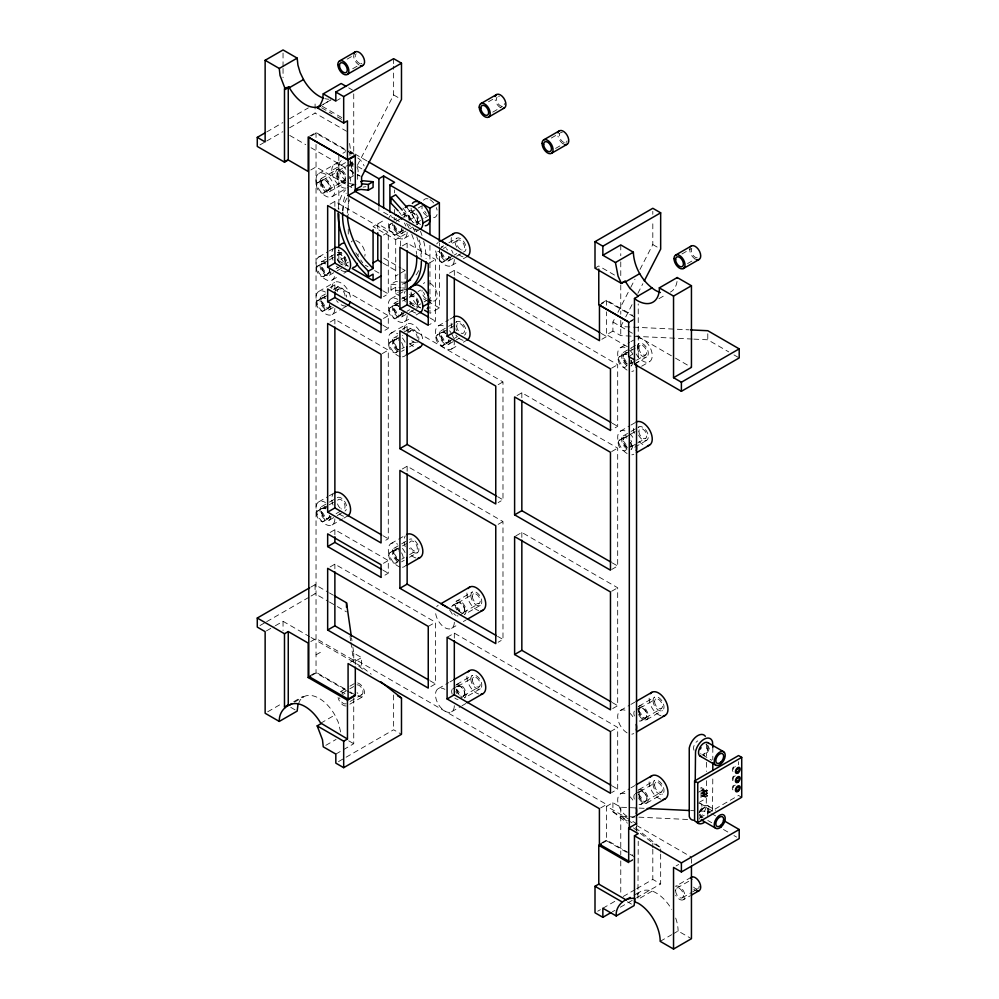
<?xml version="1.0" encoding="UTF-8"?>
<svg xmlns="http://www.w3.org/2000/svg" width="999" height="999" viewBox="0 0 999 999"><rect width="100%" height="100%" fill="white"/><g stroke="black" fill="none" stroke-linecap="round" stroke-linejoin="round"><path stroke-width="0.75" stroke-dasharray="5 3.75" d="M636.538 826.348L636.538 830.993L636.538 826.573M712.512 810.226L712.811 776.635M349.675 166.071L350.387 161.338M298.476 703.733L300.125 700.087L303.621 696.84A31.106 17.957 60 0 1 334.727 714.797L338.211 722.077L340.709 732.267M357.292 165.472L393.631 94.93L393.631 66.209M692.245 339.048L620.766 335.627L612.911 331.081L612.911 322.015L615.047 317.869M617.894 312.337L630.007 288.823M630.719 287.437L635.002 279.146M639.984 269.468L652.809 244.568L652.809 220.379M622.901 322.402L620.766 326.548L689.135 329.832M625.749 316.87L632.879 303.047M637.861 293.356L642.856 283.679M637.062 894.617C641.558 888.411 650.237 889.372 656.106 892.919A31.106 17.957 60 0 1 671.653 909.327M347.128 59.141L354.982 54.608M352.684 68.756L357.917 65.734M266.696 131.943L282.829 122.627M289.548 118.744L308.366 107.88M323.276 104.308L330.981 99.863L320.592 105.906M259.977 144.892L265.347 141.783M266.696 141.009L282.829 131.693M289.548 127.822L315.085 113.074L346.503 131.206M335.826 101.099L340.934 98.139M309.49 136.251L316.034 132.48L348.751 151.373M311.213 135.989L316.034 133.204L346.141 150.587M310.801 169.967L316.034 166.945L346.141 184.328M342.882 153.259L345.567 151.698M318.793 173.539L341.596 160.364M345.879 188.149A13.324 7.692 60 0 1 331.743 170.567L338.836 166.471M341.159 165.122L345.891 162.387M321.566 178.346L337.275 169.281M317.744 182.605L322.452 179.882M338.249 170.767L348.451 164.885M322.677 180.27L338.386 171.204M328.234 189.885L343.943 180.819M323.738 192.994L328.459 190.272M344.081 181.244A5.994 3.459 60 0 0 342.37 172.015A5.994 3.459 60 0 0 337.038 174.775A5.994 3.459 60 0 0 344.081 181.244L347.914 179.033M349.188 178.297L355.557 174.625M329.345 191.808L345.055 182.742M488.499 101.761L493.743 98.739M332.118 196.616L347.827 187.55M330.07 204.183L334.877 201.398L388.286 232.243L388.286 293.906L383.466 296.691M492.744 112.138L501.91 106.843M318.793 256.968L327.959 251.686M329.258 250.924L334.503 247.902M382.505 221.154L373.077 226.598L395.704 239.66L405.132 234.216M393.831 220.067L396.441 218.556M401.673 215.522L409.528 210.989M321.566 261.775L328.109 258.004M329.42 257.243L335.964 253.471M317.744 266.034L322.452 263.324M337.824 254.495L341.658 252.285M389.997 224.325L392.357 222.964M410.601 212.437L416.983 208.754M418.256 208.017L423.364 205.07M322.677 263.699L327.909 260.677M329.22 259.927L335.764 256.144M396.241 221.229L401.486 218.207M402.784 217.445L410.639 212.912M338.836 260.789L348.264 266.233A13.324 7.692 60 0 1 338.836 249.9L338.836 260.789L348.264 255.344M383.491 235.002L388.286 232.243M417.445 224.275A58.929 34.028 60 0 0 413.861 217.47L409.14 220.192L403.109 211.351M551.336 138.037L559.19 133.504M328.234 273.326L330.856 271.815A7.78 4.483 60 0 1 325.462 274.862A7.78 4.483 60 0 1 319.955 265.334A7.78 4.483 60 0 1 325.462 262.163M336.089 268.793L341.321 265.771M400.487 231.606L403.109 230.095M344.505 264.398L348.326 262.188M323.738 276.423L328.459 273.714M396.004 234.715L400.711 231.993M416.233 223.014L423.888 218.594M425.162 217.857L428.996 215.647M329.345 275.249L335.889 271.466M337.2 270.717L343.743 266.933M401.598 233.529L408.141 229.745M409.453 228.996L412.075 227.485M555.581 148.414L563.436 143.881M332.118 280.057L338.661 276.273M343.906 273.251L347.827 270.991M404.383 238.336L410.926 234.565M416.158 231.531L420.079 229.27M318.793 291.433L334.503 282.367M330.07 287.625L334.877 284.84L388.286 315.672L388.286 328.371L383.466 331.144M402.335 245.891L407.142 243.119L435.477 259.478L435.477 321.154L429.458 324.625M321.566 296.241L325.499 293.981M333.354 289.435L337.275 287.175M317.744 300.499L322.452 297.777M322.677 298.164L327.909 295.142M335.764 290.609L338.386 289.098M328.234 307.779L330.856 306.268M323.738 310.889L328.459 308.167M329.345 309.715L333.266 307.442M443.631 245.791L441.009 247.302A7.78 4.483 60 0 1 447.652 250.125M448.863 242.769L456.718 238.237M395.704 275.936L398.064 274.575M400.424 273.214L405.132 270.492L405.132 288.174L399.75 291.283M443.431 248.476L446.053 246.965M452.597 243.182L457.829 240.16M332.118 314.523L341.283 309.228M342.595 308.466L347.827 305.444M400.512 290.909L390.996 289.96L390.996 284.265L395.704 281.543L402.922 282.255A52.423 30.27 60 0 0 405.644 281.83M429.458 262.949L435.477 259.478M330.07 322.078L334.877 319.305L388.286 350.137L388.286 538.773L383.466 541.545M390.996 289.96L395.704 287.237L401.148 287.774M447.677 258.841L452.909 255.819M454.22 255.07L456.843 253.559M443.181 261.95L447.902 259.228M448.788 260.776L455.332 256.993M456.643 256.231L461.875 253.209M395.704 287.237L395.704 293.619L398.401 292.07M391.046 298.689L406.755 289.623M451.56 265.584L458.104 261.8M463.349 258.778L467.27 256.506M393.831 303.496L400.374 299.712M401.673 298.963L408.229 295.18M449.5 273.139L454.32 270.367L617.682 364.672L617.682 426.348L611.663 429.82M389.997 307.754L394.717 305.032M410.427 295.966L416.795 292.282M418.069 291.546L420.629 290.072M394.93 305.419L408.029 297.864M383.466 318.456L388.286 315.672M400.487 315.035L405.731 312.013M407.03 311.263L409.652 309.752M396.004 318.144L400.711 315.422M416.421 306.356L422.802 302.672M424.076 301.935L427.897 299.725M401.598 316.958L408.141 313.187M409.453 312.425L414.685 309.403M404.383 321.778L410.926 317.994M416.158 314.972L420.079 312.699M391.046 333.154L406.755 324.076M402.322 329.333L407.142 326.548L502.984 381.893L502.984 499.787L498.164 502.572M439.373 247.615L439.373 307.942L429.945 313.386L429.945 310.277M393.831 337.962L397.752 335.689M404.295 331.918L409.528 328.896M389.997 342.22L394.717 339.498M394.93 339.885L402.784 335.352M408.029 332.33L410.639 330.819M382.267 353.609L388.286 350.137M438.236 325.924L448.701 319.88M450.012 319.131L453.946 316.858M401.798 348.751L404.42 347.24M409.652 344.218L416.196 340.434M396.004 352.61L398.351 351.248M401.598 351.423L404.22 349.912M409.453 346.89L417.307 342.357M441.009 330.744L456.718 321.666M437.187 335.002L441.895 332.28M442.12 332.667L448.663 328.883M449.975 328.134L457.829 323.589M447.677 342.282L452.909 339.26M454.22 338.499L456.843 336.988M443.181 345.392L447.902 342.669M448.788 344.205L459.253 338.162M451.56 349.013L458.104 345.242M463.349 342.22L467.27 339.947M595.004 268.144L598.776 265.971L615.684 275.736M681.967 253.971L691.133 248.676M601.398 303.271L606.63 300.249L632.629 315.272M599.462 305.12L606.63 300.974L635.239 317.495M687.524 263.586L695.379 259.053M498.164 384.677L502.984 381.893M658.903 298.713L665.297 295.017M612.911 331.081L606.63 334.715L632.629 349.725M629.994 321.303L635.227 318.269M630.519 321.715L632.916 320.329M318.793 501.835L327.959 496.54M329.258 495.791L334.503 492.769M601.848 339.285L606.63 336.526L606.63 311.8M321.566 506.643L328.109 502.859M329.42 502.11L335.964 498.326M517.02 395.554L521.84 392.769L617.682 448.114L617.682 566.008L611.663 569.492M317.744 510.901L322.452 508.179M322.677 508.566L327.909 505.544M329.22 504.795L335.764 501.011M402.322 468.993L407.142 466.221L502.984 521.553L502.984 639.447L498.164 642.232M620.441 347.689L629.607 342.407M630.918 341.646L633.541 340.135M328.234 518.181L330.856 516.67M336.089 513.648L341.321 510.626M323.738 521.291L328.459 518.568M329.345 520.104L335.889 516.333M337.2 515.571L343.743 511.8M623.226 352.497L629.77 348.726M631.081 347.964L638.935 343.431M619.405 356.768L624.113 354.046M624.338 354.433L629.57 351.398M630.881 350.649L636.113 347.627M637.424 346.865L640.047 345.354M332.118 524.925L342.595 518.868M343.906 518.119L347.827 515.846M629.994 355.756L632.604 354.245M611.663 368.156L617.682 364.672M330.07 532.479L334.877 529.707L388.286 560.539L388.286 573.226L381.056 577.41M631.193 363.286L635.127 361.026M636.438 360.264L645.591 354.982M646.703 356.905L630.993 365.971A7.78 4.483 60 0 0 632.417 360.664M634.465 364.21L638.236 362.025L638.236 303.933M641.633 366.246L649.487 361.713M330.07 566.945L334.877 564.16L435.477 622.24L435.477 683.915L428.246 688.086M311.051 586.987L315.085 584.665L328.184 592.22M391.046 543.556L406.755 534.477M259.977 625.549L265.347 622.452M266.696 621.665L309.715 596.84M311.051 596.053L315.085 593.731L328.184 601.286M393.831 548.364L400.374 544.58M401.673 543.831L408.229 540.047M389.997 552.622L394.717 549.9M394.93 550.287L408.029 542.732M266.421 630.893L274.088 626.473M275.374 625.724L283.042 621.303L309.715 636.7M383.466 563.311L388.286 560.539M620.441 431.131L629.607 425.836M630.918 425.087L636.151 422.065M401.798 559.153L404.42 557.642M409.652 554.607L416.196 550.836M396.004 563.011L398.351 561.65M401.598 561.825L404.22 560.314M409.453 557.292L417.307 552.759A7.78 4.483 60 0 0 417.307 543.781A7.78 4.483 60 0 0 409.528 539.298M623.226 435.939L629.77 432.155M631.081 431.406L638.935 426.873M619.405 440.197L624.113 437.475M624.338 437.862L629.57 434.84M630.881 434.078L637.424 430.307M611.663 451.585L617.682 448.114M631.193 446.728L636.438 443.706M637.737 442.944L645.591 438.411M498.164 524.338L502.984 521.553M646.703 440.334L630.993 449.4A7.78 4.483 60 0 0 630.993 440.422M310.801 641.558L316.034 638.536L355.307 661.201L361.588 657.579L361.588 666.645L371.253 674.25M515.809 535.914L521.84 532.442L617.682 587.774L617.682 705.669L610.464 709.839M316.034 654.857L322.315 651.223M310.015 675.749L316.034 672.265L348.751 691.158M312.1 675.262L316.034 672.989L346.141 690.371M350.487 662.175L355.307 659.39L606.63 804.495L606.63 840.771L635.239 857.279M456.718 609.977A7.78 4.483 60 0 1 456.718 600.998L472.44 591.932M267.695 711.788L281.768 703.658M452.897 605.257L457.604 602.534M457.829 602.921L473.538 593.856M293.718 701.698L302.709 696.503L303.509 696.952M294.505 702.147L303.621 696.84M428.246 626.41L435.477 622.24M463.386 612.537L479.095 603.471M460.077 614.959L463.611 612.924M480.207 605.394L464.498 614.46A7.78 4.483 60 0 0 464.498 605.481A7.78 4.483 60 0 0 456.718 600.998M340.784 691.445L348.639 686.9M349.95 686.151L355.182 683.129M451.56 628.346L458.104 624.562M463.349 621.54L465.959 620.029M341.895 693.368L348.439 689.585M349.75 688.835L353.671 686.563M447.102 637.3L454.32 633.129L617.682 727.434L617.682 789.11L611.663 792.582M350.062 701.473L361.85 694.667M349.875 704.158L362.962 696.59M320.704 723.214L334.84 715.047M325.811 745.341L336.051 739.435M438.236 688.686L448.701 682.642M450.012 681.892L452.634 680.381M611.663 591.258L617.682 587.774M335.826 754.07L342.22 750.374M343.494 749.637L353.733 743.731L353.733 697.527M456.718 684.427L472.427 675.361M452.897 688.686L457.604 685.976M457.829 686.35L473.538 677.285M338.511 761.588L393.631 729.769L401.486 734.302M463.386 695.978L479.095 686.9M460.077 698.401L463.611 696.353M480.207 688.835L464.498 697.901A7.78 4.483 60 0 0 463.948 688.061A7.78 4.483 60 0 0 455.844 685.239M451.56 711.775L460.726 706.493M462.038 705.731L465.959 703.471M620.441 710.451L629.607 705.169M630.918 704.407L634.852 702.147M638.935 706.193L654.645 697.127M636.288 709.777L639.822 707.729M640.047 708.116L655.756 699.05M610.464 731.605L617.682 727.434M645.591 717.744L661.301 708.666M641.108 720.841L645.816 718.119M646.703 719.667L662.424 710.589M620.441 793.893L629.607 788.598M630.918 787.849L634.852 785.576M600.611 807.966L606.63 804.495M644.08 808.328L620.766 807.217L612.911 802.672L606.63 806.305L636.538 823.576M638.935 789.635L654.645 780.556M635.289 793.793L639.997 791.071M640.047 791.558L655.756 782.479M645.591 801.173L661.301 792.107M640.921 804.37L645.641 801.648A5.994 3.459 60 0 0 644.155 792.494A5.994 3.459 60 0 0 638.661 794.954A5.994 3.459 60 0 0 645.641 801.648M646.703 803.096L662.424 794.03M601.81 842.819L606.63 840.047L632.629 855.057M602.697 843.031L606.63 840.771M701.872 790.009L702.359 789.759A1.286 0.737 0 0 1 703.646 789.759L705.069 790.496A1.598 0.924 0 0 0 706.668 790.496L707.454 790.346L707.23 791.533A1.923 1.111 0 0 1 704.507 791.533C702.734 791.333 701.098 789.61 702.097 791.183M698.651 792.17L703.983 789.085L703.983 799.612L698.651 802.697M701.872 791.058L702.359 790.808A1.286 0.737 0 0 1 703.646 790.808L705.069 791.545A1.598 0.924 0 0 0 706.668 791.545L707.454 791.395M701.872 792.644L702.359 792.394A1.286 0.737 0 0 1 703.646 792.394L705.069 793.131A1.598 0.924 0 0 0 706.668 793.131L707.454 792.981L707.23 794.155A1.923 1.111 0 0 1 704.507 794.155C701.448 794.03 701.448 791.52 704.507 793.106A1.923 1.111 0 0 0 707.23 793.106L707.454 792.981M701.872 793.693L702.359 793.443A1.286 0.737 0 0 1 703.646 793.443L705.069 794.18A1.598 0.924 0 0 0 706.668 794.18L707.454 794.03M707.454 790.346L707.23 790.484A1.923 1.111 0 0 1 704.507 790.484L702.322 790.009M701.872 795.266L702.359 795.017A1.286 0.737 0 0 1 703.646 795.017L705.069 795.753A1.598 0.924 0 0 0 706.668 795.753L707.454 795.616L707.23 796.79A1.923 1.111 0 0 1 704.507 796.79C701.448 796.665 701.448 794.155 704.507 795.741A1.923 1.111 0 0 0 707.23 795.741L707.454 795.616M701.872 796.315L702.359 796.066A1.286 0.737 0 0 1 703.646 796.066L705.069 796.802A1.598 0.924 0 0 0 706.668 796.802L707.454 796.665M699.924 817.769L738.573 795.454L741.72 797.277M630.519 860.788L632.916 859.39M629.994 861.812L632.604 860.301M597.689 911.225L600.387 909.664M602.859 908.241L615.646 900.861M623.239 896.478L635.339 889.485M636.675 888.71L652.809 879.407L660.664 883.94L660.664 853.708M676.098 865.946L678.658 864.472M634.015 895.191L640.559 891.37M612.275 911.875L614.959 910.326M620.329 907.217L635.127 898.688M636.463 897.901L660.664 883.94M652.06 891.195L637.924 899.35L638.236 841.283M691.333 877.197L675.624 886.275A7.78 4.483 60 0 1 683.403 890.758A7.78 4.483 60 0 1 683.403 899.737L689.947 895.953M676.735 888.198L692.444 879.12M682.292 897.814L691.458 892.519M692.757 891.77L696.69 889.497M660.189 941.345L671.703 934.689M672.989 933.953L678.096 931.006L691.445 938.71M355.969 184.403L350.212 186.176L353.746 184.128A58.929 34.028 60 0 0 348.301 189.598M401.948 290.459L406.268 289.123M693.806 339.123L707.791 339.797L728.733 351.885M690.696 810.564L693.806 810.713M700.012 811.013L707.791 811.388L710.401 812.899M687.587 819.48L620.766 816.283L626.81 821.041M390.996 284.265L398.214 284.977M402.51 287.912L405.232 288.187M357.255 174.887L359.603 175.812A10.44 6.031 60 0 1 357.692 175M429.57 300.062L431.855 300.961M393.631 94.93L400.174 98.714M652.809 244.568L660.664 249.101M348.701 87.862L352.472 90.035M322.277 106.331L342.145 117.807M321.628 107.78L332.105 113.824M337.337 116.846L345.192 121.379M733.965 354.907L739.198 357.929M349.6 150.924L353.621 153.234M354.957 154.008L367.02 160.976M350.062 152.123L353.996 154.395M347.452 151.336L353.996 155.12M349.6 161.801L356.256 165.647M357.592 166.408L362.912 169.48M289.71 135.427L305.719 144.655M311.051 147.74L348.401 169.306M349.725 170.067L353.733 172.377M357.654 174.65L360.277 176.161M612.911 322.015L635.439 335.027M636.775 335.789L674.113 357.355M675.449 358.117L691.445 367.357M347.452 185.077L353.996 188.861M601.236 333.416L606.63 336.526M383.604 212.263L394.605 218.619L394.605 215.597M383.828 258.192L401.136 268.194M402.472 268.956L405.132 270.492M383.117 263.224L397.764 271.678M365.384 265.235L368.019 266.745M374.6 270.554L379.87 273.589M423.564 298.826L426.198 300.337M427.522 301.099L439.373 307.942M395.704 293.619L400.936 296.641M402.235 297.39L408.766 301.161M410.077 301.91L420.517 307.942A13.324 7.692 60 0 1 411.101 291.621M382.942 290.821L388.286 293.906M430.082 318.032L435.477 321.154M612.287 423.226L617.682 426.348M382.942 325.287L388.286 328.371M497.589 496.678L502.984 499.787M612.287 562.899L617.682 566.008M382.942 535.689L388.286 538.773M382.942 570.154L388.286 573.226M497.577 636.338L502.984 639.447M612.287 702.559L617.682 705.669M702.547 754.957L711.713 760.239M703.983 789.085L700.998 787.362L700.998 797.889L703.983 799.612M707.904 805.768L715.759 810.314M700.736 803.683L707.017 807.317M702.996 817.469A5.557 3.209 -60 0 1 700.611 812.199A5.557 3.209 -60 0 1 706.793 807.691L713.336 811.475M329.483 592.969L333.416 595.242M711.713 813.648L715.646 815.921M329.483 602.047L336.039 605.819M337.337 606.58L346.503 611.863M707.791 820.454L711.713 822.714M723.501 829.52L728.733 832.542M733.965 835.564L736.588 837.075M430.107 680.806L435.477 683.915M612.287 785.988L617.682 789.11M352.859 646.952L353.733 653.034L361.588 657.579M311.051 637.474L361.588 666.645M612.911 802.672L612.911 811.75L635.439 824.749M636.775 825.524L691.445 857.092M633.466 827.909L652.809 843.131L660.664 847.664L660.664 852.197M350.062 691.92L355.307 694.942M347.452 691.133L352.684 694.155M290.759 707.367L297.178 711.088M348.701 740.833L353.733 743.731M627.447 901.76L631.443 904.07M635.277 827.696L660.664 847.664M612.911 811.75L627.422 823.151M350.886 642.32L353.733 662.112L363.399 669.717M406.955 207.367L413.861 217.47M355.794 252.759L362.699 262.862M349.575 143.456L351.099 154.108M352.197 161.726L353.296 169.331M349.575 152.522L350.012 155.569M350.886 161.663L353.296 178.409M351.536 637.812L351.973 640.859M350.012 636.226L350.661 640.796M738.573 761.688L738.573 764.759M712.811 747.427L712.811 759.727M707.791 333.753L707.791 339.797M707.791 811.388L707.791 817.432M707.23 790.221L707.23 791.27M707.23 792.844L707.23 793.893M707.23 795.479L707.23 796.528M706.53 743.805L706.53 756.106M706.53 762.249L706.53 771.478M706.53 780.694L706.231 806.605A12.438 7.18 -60 0 1 700.012 817.369M702.097 792.769L702.097 793.818M702.097 795.404L702.097 796.453M691.445 858.628L691.445 863.248M652.809 211.313L652.809 214.335M652.809 843.131L652.809 847.664M652.809 849.175L652.809 879.407M620.766 244.93L620.766 255.707M620.766 261.875L620.766 277.272M620.766 284.977L620.766 314.235M620.766 320.392L620.766 335.627M620.766 807.217L620.766 854.782M620.766 860.938L620.766 894.817M606.63 300.249L606.63 306.243M521.84 392.769L521.84 398.976M521.84 532.442L521.84 538.648M454.32 270.367L454.32 276.523M454.32 633.129L454.32 639.285M439.373 242.969L439.373 246.066M429.945 245.329L429.945 296.328M429.945 297.864L429.945 308.716M407.142 243.119L407.142 247.74M407.142 326.548L407.142 332.455M407.142 466.221L407.142 472.402M400.424 246.004L400.424 236.938L377.784 223.876L377.784 232.942M395.704 239.66L395.704 281.543M394.605 189.897L394.605 192.919M394.605 209.54L394.605 214.086M393.631 58.654L393.631 64.698M393.631 695.004L393.631 729.769M378.896 207.43L378.896 210.452M355.307 659.39L355.307 665.696M353.733 93.844L353.733 153.896M353.733 653.034L353.733 662.112M348.264 196.553L348.264 215.122M348.264 229.046L348.264 235.24M338.836 155.582L338.836 209.728M334.877 201.398L334.877 207.567M334.877 284.84L334.877 290.484M334.877 319.305L334.877 323.976M334.877 529.707L334.877 535.339M334.877 564.16L334.877 568.793M316.034 132.48L316.034 138.474M316.034 144.468L316.034 672.989M315.085 103.996L315.085 113.074M315.085 584.665L315.085 593.731M283.042 53.034L283.042 66.896M283.042 68.431L283.042 77.672M283.042 621.303L283.042 630.544M429.62 299.5A13.324 7.692 60 0 1 429.62 305.132M352.972 184.053A13.324 7.692 60 0 1 348.264 182.792M345.829 181.019A13.324 7.692 60 0 1 338.923 167.932A13.324 7.692 60 0 1 343.556 159.765M350.699 162.812A13.324 7.692 60 0 1 352.972 165.21M357.367 174.35A13.324 7.692 60 0 1 357.367 179.982M420.517 224.513A13.324 7.692 60 0 1 411.101 208.192M342.719 210.427A58.929 34.028 60 0 1 346.203 193.194M420.479 231.268A58.929 34.028 60 0 1 422.003 235.477M423.676 241.121A58.929 34.028 60 0 1 426.061 258.541M415.859 313.087A13.324 7.692 60 0 1 410.976 310.264M405.257 301.885A13.324 7.692 60 0 1 405.257 291.009M345.879 271.591A13.324 7.692 60 0 1 336.451 266.146M333.004 260.177A13.324 7.692 60 0 1 333.004 249.288M331.743 170.567A13.324 7.692 60 0 1 345.879 169.306M349.7 176.336A13.324 7.692 60 0 1 350.262 184.078M338.211 208.554A58.929 34.028 60 0 1 345.542 189.91M412.737 226.998A58.929 34.028 60 0 1 415.771 233.978M416.795 236.788A58.929 34.028 60 0 1 421.191 256.993M418.131 229.87A13.324 7.692 60 0 1 408.703 224.425M404.882 217.395A13.324 7.692 60 0 1 404.32 209.653M337.262 255.269A5.994 3.459 60 0 1 342.482 255.557A5.994 3.459 60 0 1 345.292 262.937A5.994 3.459 60 0 1 340.559 263.948M339.498 262.987A5.994 3.459 60 0 1 337.225 258.991M409.752 296.591A5.994 3.459 60 0 1 416.783 300.125A5.994 3.459 60 0 1 414.523 306.531M413.424 306.056A5.994 3.459 60 0 1 412.325 305.257M411.301 304.183A5.994 3.459 60 0 1 409.752 301.486M411.089 220.467A5.994 3.459 60 0 1 411.201 212.275A5.994 3.459 60 0 1 417.632 219.593A5.994 3.459 60 0 1 412.075 221.603M353.808 173.476A5.994 3.459 60 0 1 349.7 166.721A5.994 3.459 60 0 1 352.934 163.312M356.993 167.058A5.994 3.459 60 0 1 356.843 173.888M358.129 253.921A5.994 3.459 60 0 1 358.117 255.195M427.023 215.647A5.994 3.459 60 0 1 422.152 206.493M426.173 298.689A5.994 3.459 60 0 1 422.077 290.16M430.269 297.427A5.994 3.459 60 0 1 429.845 298.364M429.945 283.092A10.44 6.031 60 0 1 437.325 295.879A10.44 6.031 60 0 1 429.945 300.15M424.725 294.63A10.44 6.031 60 0 1 423.551 292.195M423.551 283.666A10.44 6.031 60 0 1 424.725 282.58M351.298 241.945A10.44 6.031 60 0 1 352.472 240.859M355.781 240.572A10.44 6.031 60 0 1 364.822 256.231M352.472 169.48A10.44 6.031 60 0 1 350.562 160.14M357.692 157.942A10.44 6.031 60 0 1 364.086 165.896M437.075 214.51A10.44 6.031 60 0 1 431.855 217.52M426.248 213.436A10.44 6.031 60 0 1 424.725 211.201M423.551 200.237A10.44 6.031 60 0 1 428.034 198.851M429.945 199.663A10.44 6.031 60 0 1 433.641 202.934M436.338 207.617A10.44 6.031 60 0 1 437.075 210.102M347.327 213.087A52.423 30.27 60 0 1 349.55 199.738M363.137 187.15A52.423 30.27 60 0 1 365.859 186.713M402.922 208.117A52.423 30.27 60 0 1 410.601 219.355M415.372 228.858A52.423 30.27 60 0 1 416.496 231.618M419.23 239.972A52.423 30.27 60 0 1 421.466 255.894M418.643 270.642A52.423 30.27 60 0 1 414.76 276.561M342.844 211.151A52.423 30.27 60 0 1 347.577 197.265M399.138 212A52.423 30.27 60 0 1 400.936 214.41M406.643 223.389A52.423 30.27 60 0 1 411.238 232.967M411.788 234.34A52.423 30.27 60 0 1 416.571 254.32M405.894 282.605A52.423 30.27 60 0 1 402.247 284.191M675.699 918.081A31.106 17.957 60 0 1 678.096 931.006M328.908 99.201A31.106 17.957 60 0 1 324.862 98.626M677.035 281.468A31.106 17.957 60 0 1 670.416 292.07M458.491 694.18A5.994 3.459 60 0 1 457.879 685.838A5.994 3.459 60 0 1 464.597 691.795A5.994 3.459 60 0 1 460.601 696.066M458.017 615.921A5.994 3.459 60 0 1 456.993 615.809M455.894 615.347A5.994 3.459 60 0 1 453.771 613.473M451.798 606.818A5.994 3.459 60 0 1 455.894 605.556A5.994 3.459 60 0 1 459.99 611.55M329.558 269.605A5.994 3.459 60 0 1 326.198 273.763A5.994 3.459 60 0 1 321.228 266.496A5.994 3.459 60 0 1 325.462 263.611M627.11 370.117A13.324 7.692 60 0 1 617.682 353.796A13.324 7.692 60 0 1 627.11 348.351M629.545 350.137A13.324 7.692 60 0 1 633.166 354.395M633.778 370.779A13.324 7.692 60 0 1 631.818 371.378M627.11 453.558A13.324 7.692 60 0 1 617.682 437.225A13.324 7.692 60 0 1 627.11 431.793M629.545 433.566A13.324 7.692 60 0 1 633.778 438.823M633.778 454.22A13.324 7.692 60 0 1 631.818 454.82M454.32 705.681A13.324 7.692 60 0 1 444.892 711.113A13.324 7.692 60 0 1 435.477 694.792A13.324 7.692 60 0 1 444.905 689.347M334.877 518.818A13.324 7.692 60 0 1 325.462 524.263A13.324 7.692 60 0 1 316.034 507.942A13.324 7.692 60 0 1 325.462 502.497M334.877 308.416A13.324 7.692 60 0 1 325.462 313.861A13.324 7.692 60 0 1 316.034 297.54A13.324 7.692 60 0 1 325.462 292.095M334.565 276.586A13.324 7.692 60 0 1 323.813 278.284A13.324 7.692 60 0 1 316.071 262.15A13.324 7.692 60 0 1 325.462 257.63M453.996 339.91A13.324 7.692 60 0 1 446.541 349.138A13.324 7.692 60 0 1 435.514 333.004A13.324 7.692 60 0 1 444.892 326.586M449.612 330.769A13.324 7.692 60 0 1 450.961 332.642M451.56 333.629A13.324 7.692 60 0 1 453.758 338.861M454.32 259.478A13.324 7.692 60 0 1 444.892 264.922A13.324 7.692 60 0 1 435.477 248.601M436.738 243.881A13.324 7.692 60 0 1 438.236 242.495M451.56 250.187A13.324 7.692 60 0 1 453.059 253.309M407.142 232.243A13.324 7.692 60 0 1 397.714 237.675A13.324 7.692 60 0 1 388.286 221.353M388.611 218.719A13.324 7.692 60 0 1 391.046 215.247M404.383 222.952A13.324 7.692 60 0 1 405.869 226.061M407.142 315.672A13.324 7.692 60 0 1 397.714 321.116A13.324 7.692 60 0 1 388.286 304.795A13.324 7.692 60 0 1 397.714 299.35M400.149 356.618A13.324 7.692 60 0 1 388.374 340.721A13.324 7.692 60 0 1 397.714 333.803M402.422 337.987A13.324 7.692 60 0 1 405.869 343.968M405.869 354.845A13.324 7.692 60 0 1 402.422 356.843M400.149 567.02A13.324 7.692 60 0 1 388.374 551.123A13.324 7.692 60 0 1 397.714 544.205M402.422 548.389A13.324 7.692 60 0 1 405.869 554.37M405.869 565.247A13.324 7.692 60 0 1 402.422 567.245M454.32 622.24A13.324 7.692 60 0 1 444.892 627.684A13.324 7.692 60 0 1 435.477 611.363M436.738 606.643A13.324 7.692 60 0 1 438.236 605.257M449.612 610.089A13.324 7.692 60 0 1 453.059 616.071M627.11 732.879A13.324 7.692 60 0 1 617.682 716.558A13.324 7.692 60 0 1 627.11 711.113M629.545 712.899A13.324 7.692 60 0 1 633.778 718.144M633.778 733.541A13.324 7.692 60 0 1 631.818 734.14M627.11 816.32A13.324 7.692 60 0 1 617.682 799.987A13.324 7.692 60 0 1 627.11 794.555M629.545 796.328A13.324 7.692 60 0 1 633.778 801.585M635.277 815.584A13.324 7.692 60 0 1 631.818 817.582M329.695 515.821A5.994 3.459 60 0 1 325.462 518.269A5.994 3.459 60 0 1 321.216 510.926A5.994 3.459 60 0 1 325.462 508.479M398.813 560.464A5.994 3.459 60 0 1 393.469 552.647A5.994 3.459 60 0 1 398.813 550.998M398.813 350.062A5.994 3.459 60 0 1 393.469 342.245A5.994 3.459 60 0 1 398.813 340.597M329.558 304.071A5.994 3.459 60 0 1 326.198 308.229A5.994 3.459 60 0 1 321.228 300.961A5.994 3.459 60 0 1 325.462 298.077M456.718 693.406A7.78 4.483 60 0 1 455.844 691.595M638.061 790.446A7.78 4.483 60 0 1 646.353 793.543A7.78 4.483 60 0 1 646.353 803.271A7.78 4.483 60 0 1 638.061 796.79M638.061 707.005A7.78 4.483 60 0 1 646.353 710.102A7.78 4.483 60 0 1 646.353 719.829A7.78 4.483 60 0 1 638.061 713.348M401.948 312.675A5.994 3.459 60 0 1 397.34 314.897A5.994 3.459 60 0 1 393.531 306.968A5.994 3.459 60 0 1 398.813 306.131M401.81 227.897A5.994 3.459 60 0 1 398.264 231.968A5.994 3.459 60 0 1 393.469 224.35M449.138 339.922A5.994 3.459 60 0 1 444.53 342.133A5.994 3.459 60 0 1 440.721 334.215A5.994 3.459 60 0 1 445.991 333.379M627.11 447.564A5.994 3.459 60 0 1 622.864 440.222A5.994 3.459 60 0 1 627.11 437.774M630.781 442.345A5.994 3.459 60 0 1 630.781 447.24M627.11 364.136A5.994 3.459 60 0 1 622.864 356.793A5.994 3.459 60 0 1 627.11 354.345M631.206 360.339A5.994 3.459 60 0 1 630.781 363.811M459.515 611.825A5.994 3.459 60 0 1 457.355 602.709A5.994 3.459 60 0 1 464.448 607.879A5.994 3.459 60 0 1 460.601 612.624M441.283 252.66A5.994 3.459 60 0 1 443.656 261.576A5.994 3.459 60 0 1 436.713 257.567A5.994 3.459 60 0 1 439.085 251.398M449.138 256.481A5.994 3.459 60 0 1 444.892 258.941A5.994 3.459 60 0 1 440.659 251.586M458.017 699.35A5.994 3.459 60 0 1 454.795 697.976M452.222 694.218A5.994 3.459 60 0 1 452.222 689.31M455.894 688.985A5.994 3.459 60 0 1 459.99 694.979M638.111 710.751A5.994 3.459 60 0 1 642.345 718.094A5.994 3.459 60 0 1 638.111 720.541M634.427 715.983A5.994 3.459 60 0 1 634.427 711.076M638.361 794.342A5.994 3.459 60 0 1 642.345 801.822A5.994 3.459 60 0 1 637.849 803.833M634.315 799.088A5.994 3.459 60 0 1 634.565 794.342M627.11 449.026A7.78 4.483 60 0 1 621.615 439.498A7.78 4.483 60 0 1 627.11 436.326M403.022 311.651A7.78 4.483 60 0 1 398.663 317.033A7.78 4.483 60 0 1 392.232 307.617A7.78 4.483 60 0 1 397.714 303.883M397.714 351.036A7.78 4.483 60 0 1 392.257 340.721A7.78 4.483 60 0 1 399.138 339.385M401.598 342.445A7.78 4.483 60 0 1 402.472 350.612M403.209 229.97A7.78 4.483 60 0 1 397.714 233.142A7.78 4.483 60 0 1 392.22 223.626M394.967 219.705A7.78 4.483 60 0 1 401.598 224.55M450.399 257.218A7.78 4.483 60 0 1 444.892 260.389A7.78 4.483 60 0 1 439.398 250.861M627.11 365.584A7.78 4.483 60 0 1 621.615 356.069A7.78 4.483 60 0 1 627.11 352.884M330.956 306.144A7.78 4.483 60 0 1 325.462 309.328A7.78 4.483 60 0 1 319.955 299.8A7.78 4.483 60 0 1 325.462 296.628M330.956 516.545A7.78 4.483 60 0 1 324.975 519.43A7.78 4.483 60 0 1 320.042 509.153A7.78 4.483 60 0 1 326.873 508.066M397.714 561.438A7.78 4.483 60 0 1 392.257 551.123A7.78 4.483 60 0 1 399.138 549.787M401.598 552.847A7.78 4.483 60 0 1 402.472 561.013M638.111 338.024A13.324 7.692 60 0 1 650.536 348.389A13.324 7.692 60 0 1 648.875 362A13.324 7.692 60 0 1 636.151 354.021M642.819 444.48A13.324 7.692 60 0 1 638.111 440.309M634.278 433.279A13.324 7.692 60 0 1 633.716 425.524M638.061 427.684A7.78 4.483 60 0 1 646.353 430.781A7.78 4.483 60 0 1 646.353 440.509A7.78 4.483 60 0 1 638.061 434.028M463.049 256.893A13.324 7.692 60 0 1 456.618 252.535M451.498 242.532A13.324 7.692 60 0 1 451.498 236.9M456.718 247.215A7.78 4.483 60 0 1 457.067 238.062A7.78 4.483 60 0 1 465.109 243.931A7.78 4.483 60 0 1 463.361 252.048M409.528 219.967A7.78 4.483 60 0 1 409.89 210.826A7.78 4.483 60 0 1 417.919 216.683A7.78 4.483 60 0 1 416.171 224.812M345.929 181.93A7.78 4.483 60 0 1 337.625 178.833A7.78 4.483 60 0 1 337.625 169.106A7.78 4.483 60 0 1 345.929 175.587M410.676 305.07A7.78 4.483 60 0 1 409.528 303.409M409.528 294.43A7.78 4.483 60 0 1 417.782 299.812A7.78 4.483 60 0 1 416.171 308.241M463.049 340.322A13.324 7.692 60 0 1 458.166 337.512M457.38 336.775A13.324 7.692 60 0 1 455.894 335.102M452.06 328.072A13.324 7.692 60 0 1 451.498 320.329M456.718 330.644A7.78 4.483 60 0 1 455.844 328.833M455.844 322.477A7.78 4.483 60 0 1 463.948 325.299A7.78 4.483 60 0 1 464.498 335.14M337.275 252.71A7.78 4.483 60 0 1 345.055 257.205A7.78 4.483 60 0 1 345.055 266.184M345.879 306.056A13.324 7.692 60 0 1 336.451 300.612M331.743 288.461A13.324 7.692 60 0 1 341.159 283.029A13.324 7.692 60 0 1 350.587 299.35M335.664 290.734A7.78 4.483 60 0 1 341.159 287.562A7.78 4.483 60 0 1 346.665 297.078M413.424 346.503A13.324 7.692 60 0 1 409.44 343.181M403.996 330.182A13.324 7.692 60 0 1 413.424 324.737A13.324 7.692 60 0 1 422.839 341.059M416.171 342.707A7.78 4.483 60 0 1 410.676 339.535M407.917 332.455A7.78 4.483 60 0 1 414.135 329.745A7.78 4.483 60 0 1 418.731 340.334M415.859 557.942A13.324 7.692 60 0 1 409.44 553.583M405.257 546.753A13.324 7.692 60 0 1 405.257 535.876M417.307 552.759A7.78 4.483 60 0 1 409.528 548.264M343.606 516.233A13.324 7.692 60 0 1 337.175 511.875M333.004 505.032A13.324 7.692 60 0 1 333.004 494.155M337.275 497.577A7.78 4.483 60 0 1 345.055 502.06A7.78 4.483 60 0 1 345.055 511.038M478.758 694.018A13.324 7.692 60 0 1 467.207 674.025M478.758 610.576A13.324 7.692 60 0 1 467.22 590.584M660.976 715.784A13.324 7.692 60 0 1 649.425 695.791M660.976 799.212A13.324 7.692 60 0 1 649.113 781.855M450.399 340.647A7.78 4.483 60 0 1 444.892 343.818A7.78 4.483 60 0 1 439.398 334.303A7.78 4.483 60 0 1 444.892 331.119M401.635 312.5A5.557 3.209 60 0 1 397.365 314.548A5.557 3.209 60 0 1 393.843 307.205A5.557 3.209 60 0 1 398.726 306.431M409.627 297.802A5.557 3.209 60 0 1 416.196 299.563A5.557 3.209 60 0 1 414.435 306.131M413.424 305.694A5.557 3.209 60 0 1 409.627 300.15M401.635 229.058A5.557 3.209 60 0 1 397.714 231.331A5.557 3.209 60 0 1 393.781 224.525M411.463 220.517A5.557 3.209 60 0 1 411.163 212.712A5.557 3.209 60 0 1 417.282 219.168A5.557 3.209 60 0 1 412.4 221.516M329.245 269.53A5.557 3.209 60 0 1 326.136 273.376A5.557 3.209 60 0 1 321.541 266.646A5.557 3.209 60 0 1 325.462 263.973M340.147 263.237A5.557 3.209 60 0 1 338.162 254.795A5.557 3.209 60 0 1 344.717 259.578A5.557 3.209 60 0 1 341.159 263.973M398.726 560.064A5.557 3.209 60 0 1 393.781 552.822A5.557 3.209 60 0 1 398.726 551.298M409.627 542.657A5.557 3.209 60 0 1 415.671 543.606A5.557 3.209 60 0 1 415.671 551.036A5.557 3.209 60 0 1 409.627 545.004M398.726 349.662A5.557 3.209 60 0 1 393.781 342.42A5.557 3.209 60 0 1 398.726 340.896M409.627 332.255A5.557 3.209 60 0 1 413.936 331.418A5.557 3.209 60 0 1 417.345 337.887M329.383 515.646A5.557 3.209 60 0 1 325.462 517.907A5.557 3.209 60 0 1 321.528 511.113A5.557 3.209 60 0 1 325.462 508.841M340.147 508.104A5.557 3.209 60 0 1 338.162 499.662A5.557 3.209 60 0 1 344.717 504.445A5.557 3.209 60 0 1 341.159 508.841M448.826 339.735A5.557 3.209 60 0 1 444.555 341.795A5.557 3.209 60 0 1 441.034 334.453A5.557 3.209 60 0 1 445.916 333.678M458.641 693.955A5.557 3.209 60 0 1 458.354 686.151A5.557 3.209 60 0 1 464.473 692.607A5.557 3.209 60 0 1 459.59 694.954M459.59 611.525A5.557 3.209 60 0 1 457.604 603.084A5.557 3.209 60 0 1 464.16 607.867A5.557 3.209 60 0 1 460.601 612.262M627.11 447.202A5.557 3.209 60 0 1 623.189 440.409A5.557 3.209 60 0 1 627.11 438.136M630.506 442.37A5.557 3.209 60 0 1 630.506 446.903M329.383 305.244A5.557 3.209 60 0 1 325.462 307.505A5.557 3.209 60 0 1 321.528 300.711A5.557 3.209 60 0 1 325.462 298.439M337.237 291.646A5.557 3.209 60 0 1 341.67 289.71A5.557 3.209 60 0 1 344.955 297.265M627.11 363.773A5.557 3.209 60 0 1 623.189 356.968A5.557 3.209 60 0 1 627.11 354.707M630.906 360.252A5.557 3.209 60 0 1 630.506 363.461M448.826 256.306A5.557 3.209 60 0 1 444.892 258.566A5.557 3.209 60 0 1 440.971 251.773M460.601 249.5A5.557 3.209 60 0 1 457.043 240.996A5.557 3.209 60 0 1 463.611 243.793A5.557 3.209 60 0 1 461.625 249.937M707.417 745.154A5.557 3.209 -60 0 1 707.13 750.349A5.557 3.209 -60 0 1 702.996 754.357M701.236 754.195A5.557 3.209 -60 0 1 700.611 753.621M705.981 744.33A5.557 3.209 -60 0 1 706.793 744.58M709.327 747.964A7.78 4.483 -60 0 1 704.02 755.731M706.793 807.691A5.557 3.209 -60 0 1 705.981 815.296M699.25 812.087A7.78 4.483 -60 0 1 706.768 805.419A7.78 4.483 -60 0 1 708.778 812.936M700.124 819.242A7.78 4.483 -60 0 1 699.25 818.431M732.979 771.44A3.334 1.923 -60 0 1 732.604 768.381A3.334 1.923 -60 0 1 735.252 765.584M732.979 780.656A3.334 1.923 -60 0 1 734.04 775.499M732.979 789.872A3.334 1.923 -60 0 1 732.467 787.2A3.334 1.923 -60 0 1 734.652 784.265M733.204 769.392A2.048 1.174 -60 0 1 734.277 767.157M735.027 766.733A2.048 1.174 -60 0 1 735.376 766.695M733.391 779.332A2.048 1.174 -60 0 1 733.628 777.185A2.048 1.174 -60 0 1 735.376 775.911M733.204 787.824A2.048 1.174 -60 0 1 735.376 785.127M694.055 750.324A5.994 3.459 -60 0 1 697.739 740.858M698.838 803.521A5.994 3.459 -60 0 1 701.972 806.43A5.994 3.459 -60 0 1 698.838 812.974M701.897 817.969A5.994 3.459 -60 0 1 700.774 811.238A5.994 3.459 -60 0 1 707.267 807.479A5.994 3.459 -60 0 1 706.143 815.521M708.116 745.754A5.994 3.459 -60 0 1 702.921 754.745M697.19 257.792A5.557 3.209 60 0 1 692.444 254.333A5.557 3.209 60 0 1 691.82 248.501M695.217 259.078A7.78 4.483 60 0 1 689.909 248.027M360.09 63.624A5.557 3.209 60 0 1 355.282 55.295M355.669 54.421A5.557 3.209 60 0 1 356.293 53.846M361.85 63.461A5.557 3.209 60 0 1 361.039 63.711M359.066 65.01A7.78 4.483 60 0 1 353.571 55.482M346.116 706.018A7.78 4.483 60 0 1 338.049 697.502M340.609 691.845A7.78 4.483 60 0 1 346.116 695.017M346.141 703.733A5.557 3.209 60 0 1 339.573 697.914M342.345 693.968A5.557 3.209 60 0 1 343.369 694.392M357.105 684.802A5.557 3.209 60 0 1 362.999 692.132A5.557 3.209 60 0 1 357.105 692.657M357.642 682.904A7.78 4.483 60 0 1 364.573 693.031A7.78 4.483 60 0 1 357.642 695.167M683.403 899.737A7.78 4.483 60 0 1 675.624 895.254M698.001 888.748A5.557 3.209 60 0 1 693.256 886.725M699.15 886.2A5.557 3.209 60 0 1 698.626 888.161M695.217 890.284A7.78 4.483 60 0 1 693.793 889.247M564.285 142.52A5.557 3.209 60 0 1 560.164 138.511A5.557 3.209 60 0 1 559.877 133.329M560.501 132.742A5.557 3.209 60 0 1 562.262 132.592M567.07 140.921A5.557 3.209 60 0 1 566.046 142.37M563.274 143.906A7.78 4.483 60 0 1 557.966 136.126M502.41 106.344A5.557 3.209 60 0 1 497.664 102.885A5.557 3.209 60 0 1 497.04 97.053M498.476 96.216A5.557 3.209 60 0 1 499.425 96.316M504.37 103.546A5.557 3.209 60 0 1 504.233 104.645M500.437 107.63A7.78 4.483 60 0 1 495.129 99.863M638.573 710.476A5.994 3.459 60 0 0 644.942 718.393A5.994 3.459 60 0 0 644.942 709.914A5.994 3.459 60 0 0 638.573 710.476M316.508 268.781A5.994 3.459 60 0 0 322.864 276.698A5.994 3.459 60 0 0 322.864 268.219A5.994 3.459 60 0 0 316.508 268.781M316.034 179.633A13.324 7.692 60 0 0 330.169 197.228A13.324 7.692 60 0 0 330.169 178.371A13.324 7.692 60 0 0 316.034 179.633M316.508 513.648A5.994 3.459 60 0 0 322.864 521.565A5.994 3.459 60 0 0 322.864 513.086A5.994 3.459 60 0 0 316.508 513.648M388.761 555.369A5.994 3.459 60 0 0 395.117 563.286A5.994 3.459 60 0 0 395.117 554.795A5.994 3.459 60 0 0 388.761 555.369M388.761 344.967A5.994 3.459 60 0 0 395.117 352.884A5.994 3.459 60 0 0 395.117 344.393A5.994 3.459 60 0 0 388.761 344.967M316.508 303.246A5.994 3.459 60 0 0 322.864 311.164A5.994 3.459 60 0 0 322.864 302.685A5.994 3.459 60 0 0 316.508 303.246M388.761 310.502A5.994 3.459 60 0 0 395.117 318.419A5.994 3.459 60 0 0 395.117 309.94A5.994 3.459 60 0 0 388.761 310.502M388.761 227.073A5.994 3.459 60 0 0 395.117 234.977A5.994 3.459 60 0 0 395.117 226.498A5.994 3.459 60 0 0 388.761 227.073M316.508 185.352A5.994 3.459 60 0 0 322.864 193.269A5.994 3.459 60 0 0 322.864 184.778A5.994 3.459 60 0 0 316.508 185.352M321.216 182.63A5.994 3.459 60 0 0 327.572 190.547A5.994 3.459 60 0 0 327.572 182.055A5.994 3.459 60 0 0 321.216 182.63M435.939 337.749A5.994 3.459 60 0 0 442.307 345.654A5.994 3.459 60 0 0 442.307 337.175A5.994 3.459 60 0 0 435.939 337.749M618.156 442.944A5.994 3.459 60 0 0 624.512 450.861A5.994 3.459 60 0 0 624.512 442.37A5.994 3.459 60 0 0 618.156 442.944M618.156 359.503A5.994 3.459 60 0 0 624.512 367.42A5.994 3.459 60 0 0 624.512 358.941A5.994 3.459 60 0 0 618.156 359.503M319.955 181.905A7.78 4.483 60 0 0 328.209 192.158A7.78 4.483 60 0 0 328.209 181.169A7.78 4.483 60 0 0 319.955 181.905M637.325 346.99A7.78 4.483 60 0 0 645.566 357.255A7.78 4.483 60 0 0 645.566 346.253A7.78 4.483 60 0 0 637.325 346.99M470.816 678.92A7.78 4.483 60 0 0 479.058 689.185A7.78 4.483 60 0 0 479.058 678.184A7.78 4.483 60 0 0 470.816 678.92M470.829 595.491A7.78 4.483 60 0 0 479.07 605.744A7.78 4.483 60 0 0 479.07 594.755A7.78 4.483 60 0 0 470.829 595.491M653.034 700.686A7.78 4.483 60 0 0 661.288 710.938A7.78 4.483 60 0 0 661.288 699.949A7.78 4.483 60 0 0 653.034 700.686M653.034 784.115A7.78 4.483 60 0 0 661.288 794.38A7.78 4.483 60 0 0 661.288 783.378A7.78 4.483 60 0 0 653.034 784.115M321.528 182.817A5.557 3.209 60 0 0 327.422 190.135A5.557 3.209 60 0 0 327.422 182.28A5.557 3.209 60 0 0 321.528 182.817M337.237 173.739A5.557 3.209 60 0 0 343.132 181.069A5.557 3.209 60 0 0 343.132 173.214A5.557 3.209 60 0 0 337.237 173.739M638.898 710.664A5.557 3.209 60 0 0 644.78 717.994A5.557 3.209 60 0 0 644.78 710.139A5.557 3.209 60 0 0 638.898 710.664M654.595 701.598A5.557 3.209 60 0 0 660.489 708.915A5.557 3.209 60 0 0 660.489 701.061A5.557 3.209 60 0 0 654.595 701.598M638.898 794.093A5.557 3.209 60 0 0 644.78 801.423A5.557 3.209 60 0 0 644.78 793.568A5.557 3.209 60 0 0 638.898 794.093M654.595 785.027A5.557 3.209 60 0 0 660.489 792.357A5.557 3.209 60 0 0 660.489 784.502A5.557 3.209 60 0 0 654.595 785.027M456.68 326.136A5.557 3.209 60 0 0 462.574 333.466A5.557 3.209 60 0 0 462.574 325.612A5.557 3.209 60 0 0 456.68 326.136M472.39 679.832A5.557 3.209 60 0 0 478.284 687.162A5.557 3.209 60 0 0 478.284 679.308A5.557 3.209 60 0 0 472.39 679.832M472.39 596.391A5.557 3.209 60 0 0 478.284 603.721A5.557 3.209 60 0 0 478.284 595.866A5.557 3.209 60 0 0 472.39 596.391M638.885 431.331A5.557 3.209 60 0 0 644.78 438.661A5.557 3.209 60 0 0 644.78 430.806A5.557 3.209 60 0 0 638.885 431.331M638.885 347.902A5.557 3.209 60 0 0 644.78 355.232A5.557 3.209 60 0 0 644.78 347.377A5.557 3.209 60 0 0 638.885 347.902M675.586 890.733A5.557 3.209 60 0 0 681.48 898.064A5.557 3.209 60 0 0 681.48 890.209A5.557 3.209 60 0 0 675.586 890.733"/><path stroke-width="1.5" d="M399.912 308.966L399.937 247.277L428.246 263.649L428.246 325.324L399.912 308.966L407.142 304.782L428.721 317.257M636.538 824.799L636.538 364.672A13.324 7.692 60 0 1 636.213 367.307M346.191 86.401L341.159 83.504L323.251 93.844L322.502 99.987L320.317 104.845L317.183 107.742L343.681 123.039L347.452 120.867L347.452 159.69L355.307 155.145L355.307 191.421L348.139 195.567L348.139 160.015L355.307 155.881M279.27 721.415C278.958 714.285 282.904 707.767 289.485 705.007A31.106 17.957 60 0 1 320.592 722.964L347.452 739.01L347.452 700.199L308.179 677.522L308.179 643.069L288.261 631.568L284.49 633.741L257.28 618.031L257.28 627.097L265.135 631.643L265.135 713.261L279.27 721.415L297.178 711.088L297.927 704.944M626.061 899.874L598.776 884.115L595.004 886.288L595.004 912.774L602.859 917.307L602.859 908.241L616.208 915.946C615.272 905.843 625.099 896.74 634.952 898.526M634.865 899.475L634.115 905.606L616.208 915.946M644.28 280.919L660.664 249.101L660.664 212.824L652.809 208.292L595.004 241.671L595.004 268.144L621.415 283.404L625.187 281.231L629.632 287.987L638.236 296.291L634.465 298.464L634.465 364.21L681.393 391.308L739.198 357.929L739.198 348.863L707.791 330.719L690.696 329.907M347.452 159.69L308.179 137.013L308.179 171.478L288.261 159.977L284.49 162.15L257.28 146.441L257.28 137.375L265.135 141.908L265.135 60.29L283.042 49.95L297.178 58.117L297.927 65.122L300.125 72.515L303.621 79.783A31.106 17.957 60 0 0 323.464 98.189M265.135 60.29L279.27 68.456L297.178 58.117M284.49 162.15L284.49 88.874L287 87.425M284.49 88.874L285.352 89.373L289.123 87.2L289.485 87.949A31.106 17.957 60 0 0 320.592 105.906M289.36 87.7L303.509 79.533M339.473 60.989L355.182 51.923M347.252 74.463L362.962 65.385M257.28 137.375L265.347 132.717M323.251 93.844L335.826 101.099L335.826 92.033L393.631 58.654L401.486 63.187L401.486 99.463L361.588 176.91L361.588 185.989L355.307 189.61M317.183 107.742L319.692 106.294M335.826 92.033L343.681 96.566L401.486 63.187M284.49 161.788L288.261 159.615M480.844 103.621L496.553 94.543M361.563 183.779L368.369 184.453L373.077 181.731L373.077 187.425L368.369 190.147L361.139 189.435A52.423 30.27 60 0 0 354.633 191.196M364.248 170.255L378.896 178.709L383.604 175.986L394.605 182.342L389.885 185.065L389.885 212.263M488.623 117.083L504.333 108.017M398.214 210.839L390.996 203.222L390.996 197.515L395.704 194.793L406.955 207.367M413.424 206.843L420.517 202.747M543.681 139.885L559.39 130.819M327.66 267.245L381.056 298.077L381.081 236.388L327.66 205.569L327.66 267.245L334.877 263.074L381.618 290.047M389.885 185.065L429.945 208.192L439.373 202.747L439.373 241.421M422.839 223.164L429.945 219.068M551.448 153.359L567.157 144.293M373.077 262.874L377.784 260.152L381.78 262.45M381.156 275.886L373.077 280.557L373.077 274.176L368.369 276.898L368.369 271.191L373.077 268.481L373.077 229.62M327.66 301.71L381.056 332.542L381.056 319.842L327.66 289.011L327.66 301.71L334.877 297.54L381.618 324.513M440.846 240.984L453.946 233.429M425.974 261.626A58.929 34.028 60 0 1 413.861 285.514L409.14 288.236A58.929 34.028 60 0 0 421.353 261.263M422.839 306.606L428.758 303.184M406.993 354.72L420.079 347.165M595.004 241.671L602.859 246.204L660.664 212.824M447.102 336.201L610.464 430.519L610.464 368.856L447.102 274.538L447.102 336.201L454.32 332.03L610.938 422.452M602.859 246.204L602.859 255.269L620.766 244.93L633.341 252.198C634.003 267.145 642.307 281.531 654.682 289.897A31.106 17.957 60 0 0 660.389 292.52M602.859 255.269L615.434 262.525L633.341 252.198M621.028 283.167L625.187 281.231M625.561 281.805L639.697 273.639M675.624 255.07L691.333 245.991M683.403 268.531L699.113 259.465M637.924 296.054L652.06 287.887M634.465 298.464L636.775 300.237A31.106 17.957 60 0 0 659.402 288.661L659.328 287.874L677.235 277.535L691.445 285.739L691.445 367.357L673.538 377.697L673.538 296.079L691.445 285.739M399.912 448.626L495.766 503.958L495.766 386.064L399.912 330.731L399.912 448.626L407.142 444.455L496.241 495.891M327.66 512.112L381.056 542.944L381.056 354.308L327.66 323.476L327.66 512.112L334.877 507.942L381.618 534.915M327.66 546.565L381.056 577.41L381.056 564.71L327.66 533.878L327.66 546.565L334.877 542.395L381.618 569.38M257.28 618.031L309.715 587.762M673.538 377.697L681.393 382.23L739.198 348.863M406.993 565.122L420.079 557.567M514.61 514.847L610.464 570.179L610.464 452.285L514.61 396.953L514.61 514.847L521.84 510.676L610.938 562.112M327.66 630.007L428.246 688.086L428.246 626.41L327.66 568.331L327.66 630.007L334.877 625.836L428.771 680.032M399.912 588.286L495.766 643.631L495.766 525.724L399.912 470.392L399.912 588.286L407.142 584.115L496.228 635.551M636.388 452.709L649.487 445.142M308.179 677.522L310.801 676.011M440.859 603.746L469.655 587.112M284.49 633.741L284.49 707.017L288.261 704.844L289.123 705.344M289.36 705.119L291.933 703.633M467.27 619.268L482.979 610.202M348.139 160.015L308.803 137.375L308.803 676.435L348.077 699.113L355.307 694.942M347.452 700.199L355.307 695.666L355.307 667.12M380.931 681.855L401.486 698.026L401.486 734.302L343.681 767.669L335.826 763.136L335.826 754.07L323.251 746.815L322.502 739.809L317.183 725.886L320.941 723.713M317.183 725.886L343.681 741.196L347.452 739.01M453.946 679.62L469.655 670.554M514.61 654.507L610.464 709.839L610.464 591.945L514.61 536.613L514.61 654.507L521.84 650.337L610.938 701.773M447.102 698.963L610.464 793.281L610.464 731.605L447.102 637.3L447.102 698.963L454.32 694.792L610.938 785.214M467.27 702.709L482.979 693.643M636.163 701.385L651.872 692.319M636.388 732.03L665.197 715.396M636.163 784.814L651.872 775.748M694.592 780.943L738.573 755.556L741.72 757.367L741.72 797.277L697.739 822.664L694.592 820.853L694.592 780.943L697.739 782.754L741.72 757.367M636.388 815.459L665.197 798.838M598.776 884.115L598.776 845.304L601.398 843.793M598.776 845.304L628.683 862.562L628.683 828.109L636.538 823.576M691.445 866.333L691.445 938.71L673.538 949.05L660.189 941.345A31.106 17.957 60 0 0 638.199 903.246L634.465 901.66L634.465 835.801L638.236 833.616L628.683 828.109M634.465 835.801L681.393 862.899L739.198 829.52L739.198 838.586L681.393 871.965L673.538 867.432L673.538 949.05M626.298 899.649L630.157 897.414M602.859 917.307L610.926 912.649M691.258 895.204L699.113 890.671M360.676 181.681L363.561 180.794L373.077 181.731M647.177 808.478L689.135 810.489M659.328 287.874L673.538 296.079M289.123 87.2L288.261 86.701L288.261 159.977M368.356 161.751L439.373 202.747M355.307 191.421L599.887 332.642M634.652 359.965L628.683 356.518L628.683 322.053L598.776 304.782L598.776 269.081M348.139 195.567L599.462 340.659L599.462 305.12L629.308 322.415M352.185 268.494L373.077 280.557M424.563 310.277L428.596 312.612M707.904 742.657L723.613 751.723A7.78 4.483 -60 0 1 721.153 763.76A7.78 4.483 -60 0 1 714.41 759.877A7.78 4.483 -60 0 1 723.613 751.723M700.124 756.118L715.833 765.184M334.727 595.991L346.503 602.797L351.323 636.288M723.501 820.454L739.198 829.52M701.435 819.992L715.833 828.308M397.552 695.754L401.486 698.026M629.308 861.475L599.4 844.217L599.4 808.666L348.077 663.561L348.077 699.113M284.49 707.017L285.352 707.517M595.004 886.288L622.29 902.047M390.996 197.515L402.235 210.09M373.077 268.481L365.859 260.851A52.423 30.27 60 0 1 347.402 215.921M368.369 271.191L361.139 263.574A52.423 30.27 60 0 1 342.707 212.675M368.369 276.898L358.841 266.845L350.212 254.221A58.929 34.028 60 0 1 338.012 213.149M285.352 89.373L280.02 75.449L279.27 68.456M621.415 283.404L618.056 276.086L615.434 262.525M677.235 277.535L677.31 278.321M712.811 747.427L712.512 741.857A12.438 7.18 -60 0 0 704.02 739.235A12.438 7.18 -60 0 0 695.529 751.66L695.217 782.18M712.811 762.799L712.811 770.491M697.739 782.754L697.739 822.664M681.393 382.23L681.393 391.308M681.393 862.899L681.393 871.965M629.308 356.693L629.308 828.758M521.84 400.537L521.84 510.676M521.84 540.197L521.84 650.337M454.32 278.072L454.32 332.03M454.32 640.834L454.32 694.792M429.945 208.192L429.945 234.515M407.142 250.824L407.142 304.782M407.142 333.928L407.142 444.455M407.142 473.951L407.142 584.115M383.604 175.986L383.604 207.73M378.896 178.709L378.896 205.919M377.784 232.942L377.784 260.152M368.369 184.453L368.369 190.147M346.503 602.797L346.503 607.33M343.681 96.566L343.681 123.039M343.681 741.196L343.681 767.669M338.836 214.36L338.836 246.815M334.877 209.116L334.877 263.074M334.877 291.895L334.877 297.54M334.877 327.098L334.877 507.942M334.877 536.75L334.877 542.395M334.877 571.878L334.877 625.836M288.261 631.568L288.261 704.844M412.362 203.471A13.324 7.692 60 0 1 427.185 209.778A13.324 7.692 60 0 1 425.237 225.774M340.097 245.192A13.324 7.692 60 0 1 343.556 243.194M357.367 263.424A13.324 7.692 60 0 1 352.972 267.495M413.861 285.514A13.324 7.692 60 0 1 428.683 296.328M428.683 307.217A13.324 7.692 60 0 1 427.185 308.604M406.755 289.623A13.324 7.692 60 0 1 420.079 297.315A13.324 7.692 60 0 1 420.079 312.699M334.503 247.902A13.324 7.692 60 0 1 347.827 255.594A13.324 7.692 60 0 1 347.827 270.991M405.257 207.567A13.324 7.692 60 0 1 419.155 212.4A13.324 7.692 60 0 1 420.079 229.27M354.982 191.446A52.423 30.27 60 0 1 357.068 189.785M410.601 279.882A52.423 30.27 60 0 1 406.955 281.481M416.67 255.781A52.423 30.27 60 0 1 407.005 281.905M442.457 242.12A13.324 7.692 60 0 1 447.34 244.93M395.279 214.872A13.324 7.692 60 0 1 401.698 219.231M636.213 445.117A13.324 7.692 60 0 1 636.213 450.749M636.213 724.437A13.324 7.692 60 0 1 636.213 730.069M636.213 807.866A13.324 7.692 60 0 1 636.213 813.511M406.818 557.529A13.324 7.692 60 0 1 406.818 563.161M442.457 604.882A13.324 7.692 60 0 1 447.34 607.692M406.818 347.128A13.324 7.692 60 0 1 406.818 352.759M636.151 422.065A13.324 7.692 60 0 1 650.299 431.293A13.324 7.692 60 0 1 647.527 445.754M452.447 234.815A13.324 7.692 60 0 1 466.346 239.648A13.324 7.692 60 0 1 467.27 256.506M453.946 316.858A13.324 7.692 60 0 1 467.27 324.55A13.324 7.692 60 0 1 467.27 339.947M350.262 301.985A13.324 7.692 60 0 1 347.827 305.444M422.527 343.693A13.324 7.692 60 0 1 418.131 347.764M406.755 534.477A13.324 7.692 60 0 1 420.904 543.718A13.324 7.692 60 0 1 418.131 558.166M334.503 492.769A13.324 7.692 60 0 1 347.827 500.462A13.324 7.692 60 0 1 347.827 515.846M468.156 671.94A13.324 7.692 60 0 1 482.979 678.246A13.324 7.692 60 0 1 481.031 694.243M468.156 588.511A13.324 7.692 60 0 1 482.992 594.817A13.324 7.692 60 0 1 481.031 610.801M650.374 693.706A13.324 7.692 60 0 1 665.197 700.012A13.324 7.692 60 0 1 663.249 716.008M650.374 777.135A13.324 7.692 60 0 1 665.197 783.441A13.324 7.692 60 0 1 663.249 799.437M701.273 756.468A7.78 4.483 -60 0 1 700.124 747.14A7.78 4.483 -60 0 1 708.778 743.468M693.343 820.204A12.438 7.18 -60 0 1 689.248 816.408L689.248 748.039A12.438 7.18 -60 0 1 696.59 736.363A12.438 7.18 -60 0 1 705.344 736.288M704.02 822.664A12.438 7.18 -60 0 1 696.403 821.977M700.349 749.063A5.994 3.459 -60 0 1 701.023 747.652M690.459 246.803A7.78 4.483 60 0 1 699.587 251.386A7.78 4.483 60 0 1 696.64 259.69M353.758 53.946A7.78 4.483 60 0 1 362.962 56.406A7.78 4.483 60 0 1 360.489 65.609M690.459 878.009A7.78 4.483 60 0 1 699.587 882.592A7.78 4.483 60 0 1 696.64 890.883M557.966 132.842A7.78 4.483 60 0 1 567.157 135.315A7.78 4.483 60 0 1 564.697 144.505M495.129 96.566A7.78 4.483 60 0 1 503.783 98.177A7.78 4.483 60 0 1 503.196 108.367M720.741 762.249A5.557 3.209 -60 0 0 722.502 753.646A5.557 3.209 -60 0 0 715.933 759.477A5.557 3.209 -60 0 0 720.741 762.249M721.153 826.885A7.78 4.483 -60 0 0 723.613 814.847A7.78 4.483 -60 0 0 714.41 823.001A7.78 4.483 -60 0 0 721.153 826.885M720.741 825.374A5.557 3.209 -60 0 0 722.502 816.77A5.557 3.209 -60 0 0 715.933 822.589A5.557 3.209 -60 0 0 720.741 825.374M738.161 790.197A2.048 1.174 -60 0 0 738.81 787.025A2.048 1.174 -60 0 0 736.388 789.173A2.048 1.174 -60 0 0 738.161 790.197M738.161 780.981A2.048 1.174 -60 0 0 738.81 777.821A2.048 1.174 -60 0 0 736.388 779.957A2.048 1.174 -60 0 0 738.161 780.981M738.161 771.765A2.048 1.174 -60 0 0 738.81 768.606A2.048 1.174 -60 0 0 736.388 770.741A2.048 1.174 -60 0 0 738.161 771.765M738.398 791.071A3.334 1.923 -60 0 0 739.46 785.913A3.334 1.923 -60 0 0 735.514 789.41A3.334 1.923 -60 0 0 738.398 791.071M738.398 781.867A3.334 1.923 -60 0 0 739.46 776.698A3.334 1.923 -60 0 0 735.514 780.194A3.334 1.923 -60 0 0 738.398 781.867M738.398 772.652A3.334 1.923 -60 0 0 739.46 767.482A3.334 1.923 -60 0 0 735.514 770.978A3.334 1.923 -60 0 0 738.398 772.652M674.013 258.629A7.78 4.483 60 0 0 682.267 268.881A7.78 4.483 60 0 0 682.267 257.892A7.78 4.483 60 0 0 674.013 258.629M675.586 259.528A5.557 3.209 60 0 0 681.48 266.858A5.557 3.209 60 0 0 681.48 259.003A5.557 3.209 60 0 0 675.586 259.528M337.862 64.548A7.78 4.483 60 0 0 346.116 74.813A7.78 4.483 60 0 0 346.116 63.811A7.78 4.483 60 0 0 337.862 64.548M339.435 65.459A5.557 3.209 60 0 0 345.329 72.79A5.557 3.209 60 0 0 345.329 64.935A5.557 3.209 60 0 0 339.435 65.459M542.07 143.444A7.78 4.483 60 0 0 550.312 153.709A7.78 4.483 60 0 0 550.312 142.707A7.78 4.483 60 0 0 542.07 143.444M543.643 144.356A5.557 3.209 60 0 0 549.525 151.686A5.557 3.209 60 0 0 549.525 143.831A5.557 3.209 60 0 0 543.643 144.356M479.233 107.18A7.78 4.483 60 0 0 487.487 117.432A7.78 4.483 60 0 0 487.487 106.443A7.78 4.483 60 0 0 479.233 107.18M480.806 108.079A5.557 3.209 60 0 0 486.7 115.409A5.557 3.209 60 0 0 486.7 107.555A5.557 3.209 60 0 0 480.806 108.079"/></g></svg>
